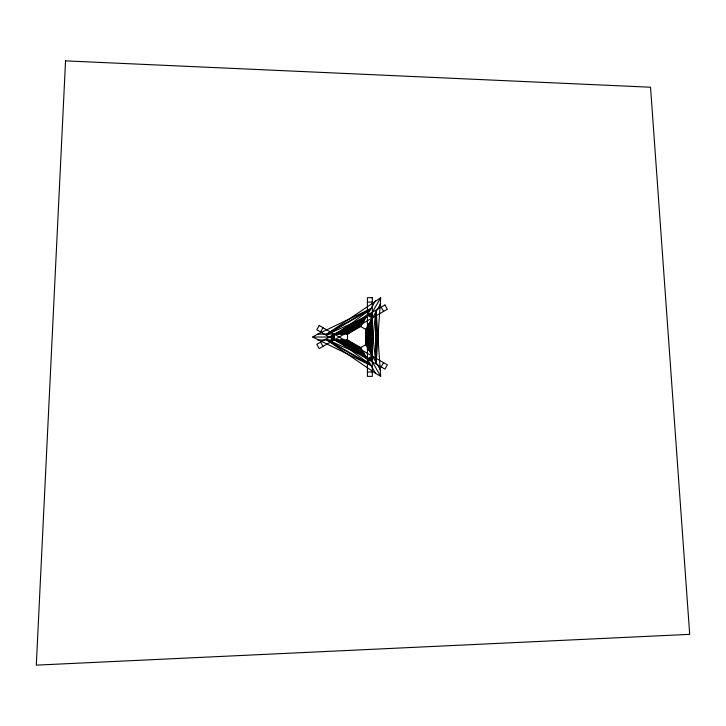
<?xml version="1.0" encoding="UTF-8"?>
<svg xmlns="http://www.w3.org/2000/svg" width="726" height="726" viewBox="0 0 726 726"><rect width="100%" height="100%" fill="white"/><g stroke="black" fill="none" stroke-linecap="round" stroke-linejoin="round"><path stroke-width="1.09" d="M380.678 370.414L376.168 362.592L380.678 297.778L326.8 334.096L317.77 334.096L312.67 337.036L371.068 365.541L375.578 373.355L380.678 376.304L376.168 311.481L380.678 303.668M368.98 350.15L368.98 323.923L368.98 350.15L372.32 318.142L367.22 315.202L341.166 334.096L360.287 323.497L363.88 320.983L334.495 334.096L333.434 335.92M375.687 312.316L371.122 353.852L371.122 320.23L375.687 361.766L365.804 344.641L365.804 329.432L375.687 312.316L375.687 361.766M368.599 324.586L365.804 344.641L360.704 347.591L341.928 339.986L363.499 352.437L347.527 339.986L327.762 339.986L370.587 364.706L360.704 347.591L347.527 339.986L347.527 334.096L363.499 321.636L341.928 334.096L360.704 326.482L370.587 309.367L327.762 334.096L347.527 334.096L360.704 326.482L365.804 329.432L368.599 349.496M320.574 331.945L323.025 327.698M344.95 342.173L363.88 353.099L334.495 339.986L334.495 334.096M326.8 334.096L371.068 308.541L375.578 300.718M372.002 312.806L380.678 297.778M381.141 366.92L383.591 362.664M370.587 309.367L336.9 334.096L366.022 317.28L327.762 334.096M341.166 334.096L363.88 320.983M345.14 341.837L341.166 339.986L367.22 358.88L372.32 355.931L368.98 323.923M317.77 334.096L371.068 308.541M367.41 302.07L372.32 302.07M367.22 315.202L372.32 315.202M312.67 337.036L334.495 337.036M317.77 339.986L326.8 339.986L371.068 365.541M367.22 358.88L372.32 358.88M367.41 372.011L372.32 372.011M327.762 339.986L366.022 356.793L336.9 339.986L370.587 364.706M341.166 339.986L363.88 353.099M326.8 339.986L375.578 373.355M381.141 307.162L383.591 311.409M372.002 361.267L380.678 376.304M320.574 342.127L323.025 346.384M376.168 311.481L376.168 362.592M369.362 324.586L369.362 349.496M331.846 335.403L331.846 341.293M65.549 60.866L36.3 665.134L689.7 634.352L650.532 87.229L65.549 60.866M370.478 321.337L366.285 345.476L366.285 328.597L370.478 352.745L370.478 321.337M331.973 336.728C332.69 340.176 334.813 334.641 331.973 336.728M332.399 336.891L333.18 337.191L332.399 336.891M369.797 314.884C370.523 318.333 372.647 312.797 369.797 314.884M370.233 315.048L371.013 315.347L370.233 315.048M369.797 358.562C370.523 362.02 372.647 356.475 369.797 358.562M370.233 358.726L370.959 359.125L370.278 358.635M319.24 325.511L316.781 329.758L384.925 369.098L387.385 364.851L319.24 325.511M365.378 318.387L346.565 334.096L361.185 325.656L338.18 334.096L365.378 318.387M384.925 304.974L316.781 344.315L319.24 348.571L387.385 309.222L384.925 304.974M372.32 297.696L367.41 297.696L367.41 376.377L372.32 376.377L372.32 297.696M361.185 348.426L338.18 339.986L365.378 355.686L346.565 339.986L361.185 348.426M331.882 337.953A1.289 1.289 0 0 0 334.033 337.372A1.289 1.289 0 0 0 332.454 335.793A1.289 1.289 0 0 0 331.882 337.953M369.979 316.309A1.289 1.289 0 0 0 371.912 315.202A1.289 1.289 0 0 0 369.979 314.086A1.289 1.289 0 0 0 369.979 316.309M369.979 359.996A1.289 1.289 0 0 0 371.912 358.88A1.289 1.289 0 0 0 369.979 357.764A1.289 1.289 0 0 0 369.979 359.996"/></g></svg>
